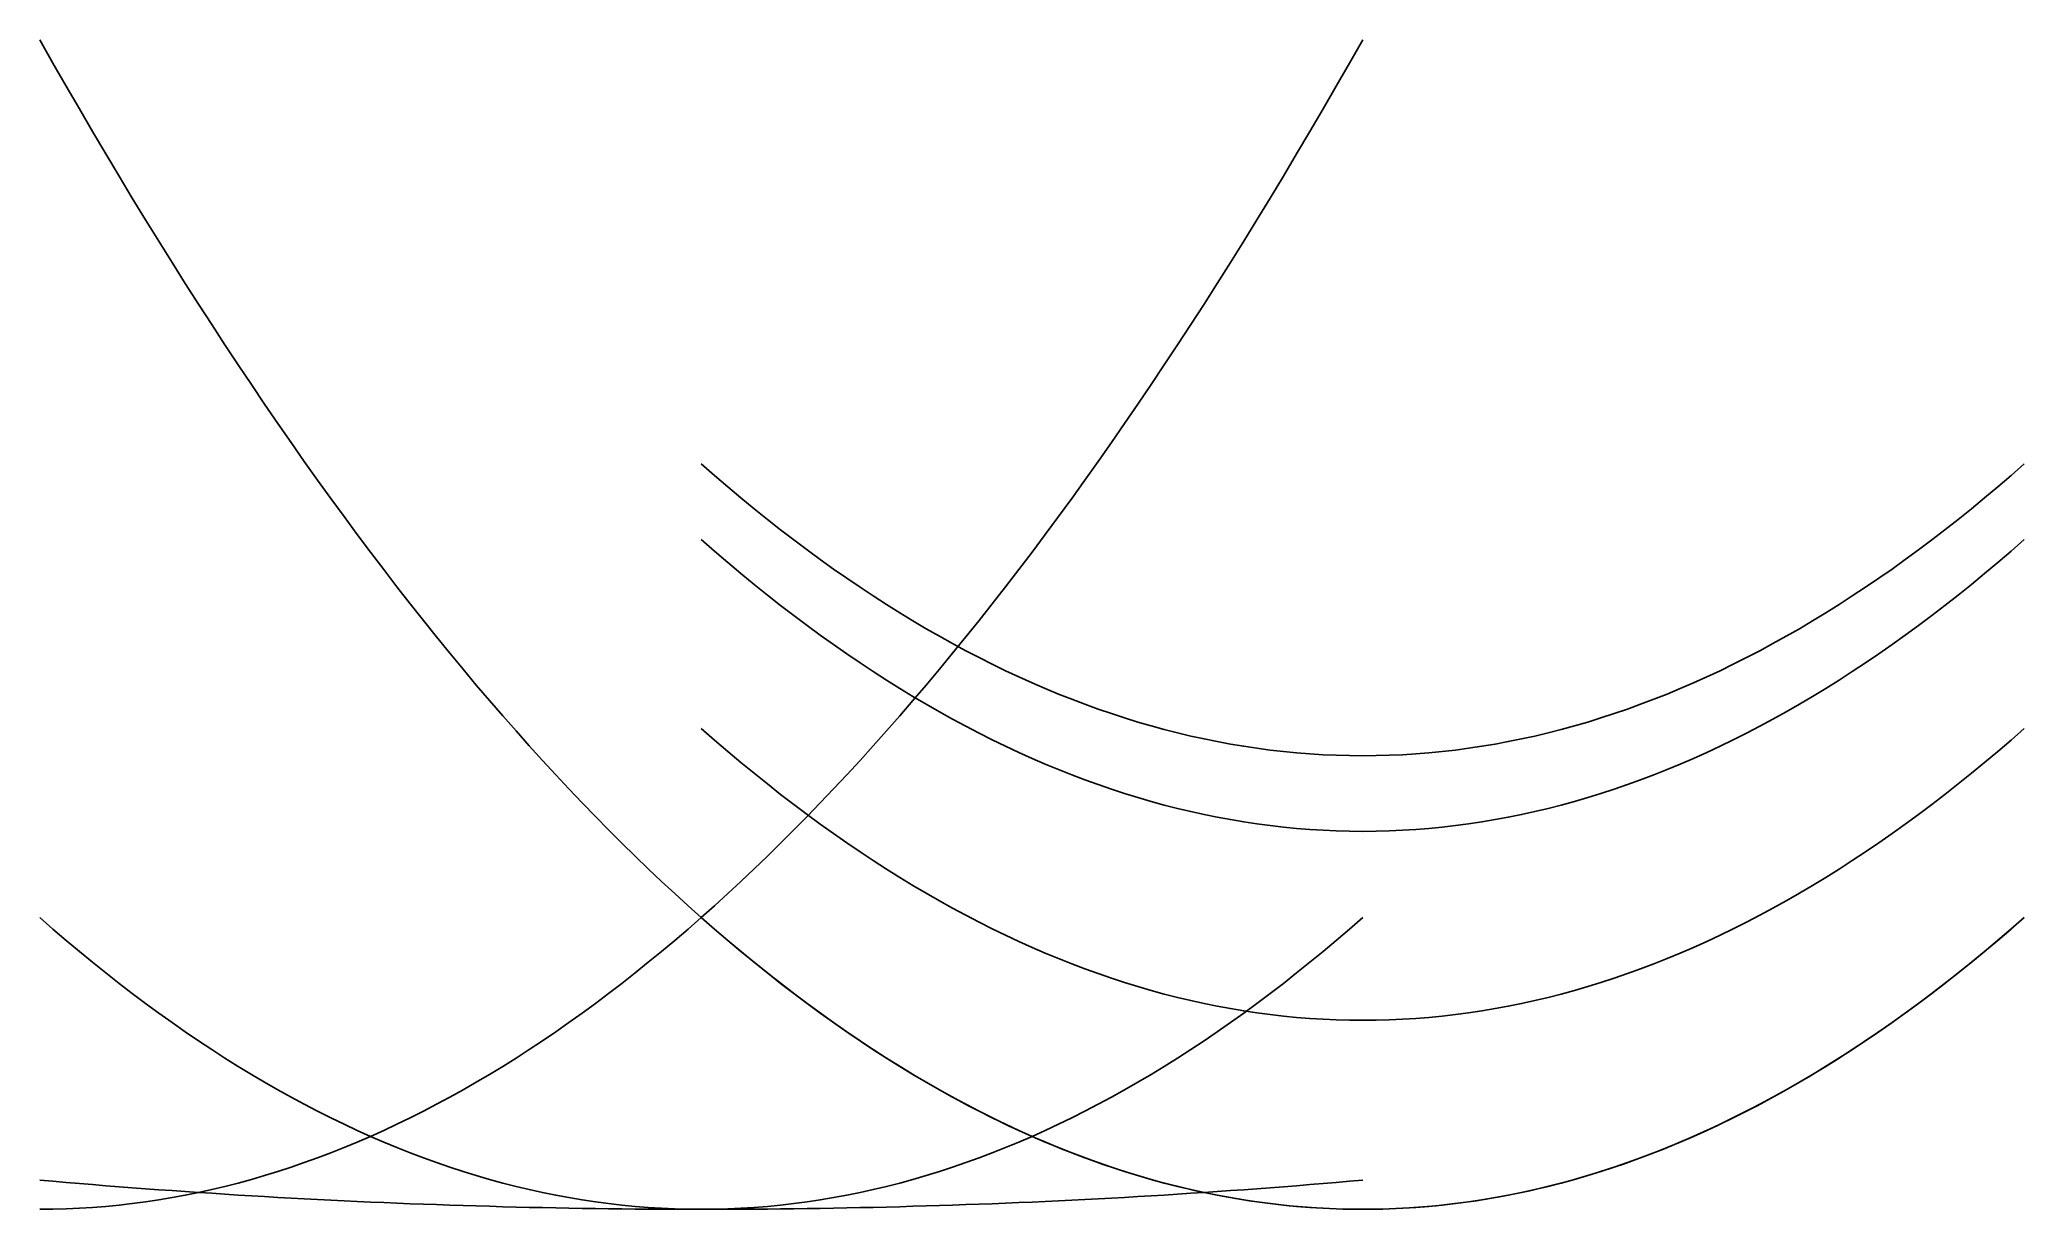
# Model space of a CAD drawing. Header units: metres. Extents: x -175 to 350, y 0 to 309.
import ezdxf

# ---------------------------------------------------------------- set-up
doc = ezdxf.new("R2010")
doc.units = ezdxf.units.M

msp = doc.modelspace()

# ---------------------------------------------------------------- linework, layer by layer
for points in [[(-175, 0), (-171.5, 0.03), (-168, 0.12), (-164.5, 0.28), (-161, 0.49), (-157.5, 0.77), (-154, 1.11), (-150.5, 1.51), (-147, 1.98), (-143.5, 2.5), (-140, 3.09), (-136.5, 3.73), (-133, 4.44), (-129.5, 5.22), (-126, 6.05), (-122.5, 6.95), (-119, 7.9), (-115.5, 8.92), (-112, 10), (-108.5, 11.14), (-105, 12.35), (-101.5, 13.61), (-98, 14.94), (-94.5, 16.33), (-91, 17.78), (-87.5, 19.29), (-84, 20.87), (-80.5, 22.5), (-77, 24.2), (-73.5, 25.96), (-70, 27.79), (-66.5, 29.67), (-63, 31.61), (-59.5, 33.62), (-56, 35.69), (-52.5, 37.82), (-49, 40.01), (-45.5, 42.27), (-42, 44.59), (-38.5, 46.96), (-35, 49.4), (-31.5, 51.91), (-28, 54.47), (-24.5, 57.1), (-21, 59.78), (-17.5, 62.53), (-14, 65.35), (-10.5, 68.22), (-7, 71.16), (-3.5, 74.15), (0, 77.21), (3.5, 80.33), (7, 83.52), (10.5, 86.76), (14, 90.07), (17.5, 93.44), (21, 96.87), (24.5, 100.37), (28, 103.92), (31.5, 107.54), (35, 111.22), (38.5, 114.96), (42, 118.76), (45.5, 122.63), (49, 126.56), (52.5, 130.55), (56, 134.6), (59.5, 138.71), (63, 142.89), (66.5, 147.13), (70, 151.43), (73.5, 155.79), (77, 160.22), (80.5, 164.71), (84, 169.26), (87.5, 173.87), (91, 178.54), (94.5, 183.28), (98, 188.08), (101.5, 192.94), (105, 197.86), (108.5, 202.85), (112, 207.9), (115.5, 213.01), (119, 218.18), (122.5, 223.42), (126, 228.72), (129.5, 234.08), (133, 239.5), (136.5, 244.98), (140, 250.53), (143.5, 256.14), (147, 261.82), (150.5, 267.55), (154, 273.35), (157.5, 279.21), (161, 285.13), (164.5, 291.12), (168, 297.17), (171.5, 303.28), (175, 309.45)], [(-175, 309.45), (-171.5, 303.28), (-168, 297.17), (-164.5, 291.12), (-161, 285.13), (-157.5, 279.21), (-154, 273.35), (-150.5, 267.55), (-147, 261.82), (-143.5, 256.14), (-140, 250.53), (-136.5, 244.98), (-133, 239.5), (-129.5, 234.08), (-126, 228.72), (-122.5, 223.42), (-119, 218.18), (-115.5, 213.01), (-112, 207.9), (-108.5, 202.85), (-105, 197.86), (-101.5, 192.94), (-98, 188.08), (-94.5, 183.28), (-91, 178.54), (-87.5, 173.87), (-84, 169.26), (-80.5, 164.71), (-77, 160.22), (-73.5, 155.79), (-70, 151.43), (-66.5, 147.13), (-63, 142.89), (-59.5, 138.71), (-56, 134.6), (-52.5, 130.55), (-49, 126.56), (-45.5, 122.63), (-42, 118.76), (-38.5, 114.96), (-35, 111.22), (-31.5, 107.54), (-28, 103.92), (-24.5, 100.37), (-21, 96.87), (-17.5, 93.44), (-14, 90.07), (-10.5, 86.76), (-7, 83.52), (-3.5, 80.33), (0, 77.21), (3.5, 74.15), (7, 71.16), (10.5, 68.22), (14, 65.35), (17.5, 62.53), (21, 59.78), (24.5, 57.1), (28, 54.47), (31.5, 51.91), (35, 49.4), (38.5, 46.96), (42, 44.59), (45.5, 42.27), (49, 40.01), (52.5, 37.82), (56, 35.69), (59.5, 33.62), (63, 31.61), (66.5, 29.67), (70, 27.79), (73.5, 25.96), (77, 24.2), (80.5, 22.5), (84, 20.87), (87.5, 19.29), (91, 17.78), (94.5, 16.33), (98, 14.94), (101.5, 13.61), (105, 12.35), (108.5, 11.14), (112, 10), (115.5, 8.92), (119, 7.9), (122.5, 6.95), (126, 6.05), (129.5, 5.22), (133, 4.44), (136.5, 3.73), (140, 3.09), (143.5, 2.5), (147, 1.98), (150.5, 1.51), (154, 1.11), (157.5, 0.77), (161, 0.49), (164.5, 0.28), (168, 0.12), (171.5, 0.03), (175, 0)], [(-175, 309.45), (-171.5, 303.28), (-168, 297.17), (-164.5, 291.12), (-161, 285.13), (-157.5, 279.21), (-154, 273.35), (-150.5, 267.55), (-147, 261.82), (-143.5, 256.14), (-140, 250.53), (-136.5, 244.98), (-133, 239.5), (-129.5, 234.08), (-126, 228.72), (-122.5, 223.42), (-119, 218.18), (-115.5, 213.01), (-112, 207.9), (-108.5, 202.85), (-105, 197.86), (-101.5, 192.94), (-98, 188.08), (-94.5, 183.28), (-91, 178.54), (-87.5, 173.87), (-84, 169.26), (-80.5, 164.71), (-77, 160.22), (-73.5, 155.79), (-70, 151.43), (-66.5, 147.13), (-63, 142.89), (-59.5, 138.71), (-56, 134.6), (-52.5, 130.55), (-49, 126.56), (-45.5, 122.63), (-42, 118.76), (-38.5, 114.96), (-35, 111.22), (-31.5, 107.54), (-28, 103.92), (-24.5, 100.37), (-21, 96.87), (-17.5, 93.44), (-14, 90.07), (-10.5, 86.76), (-7, 83.52), (-3.5, 80.33), (0, 77.21), (3.5, 74.15), (7, 71.16), (10.5, 68.22), (14, 65.35), (17.5, 62.53), (21, 59.78), (24.5, 57.1), (28, 54.47), (31.5, 51.91), (35, 49.4), (38.5, 46.96), (42, 44.59), (45.5, 42.27), (49, 40.01), (52.5, 37.82), (56, 35.69), (59.5, 33.62), (63, 31.61), (66.5, 29.67), (70, 27.79), (73.5, 25.96), (77, 24.2), (80.5, 22.5), (84, 20.87), (87.5, 19.29), (91, 17.78), (94.5, 16.33), (98, 14.94), (101.5, 13.61), (105, 12.35), (108.5, 11.14), (112, 10), (115.5, 8.92), (119, 7.9), (122.5, 6.95), (126, 6.05), (129.5, 5.22), (133, 4.44), (136.5, 3.73), (140, 3.09), (143.5, 2.5), (147, 1.98), (150.5, 1.51), (154, 1.11), (157.5, 0.77), (161, 0.49), (164.5, 0.28), (168, 0.12), (171.5, 0.03), (175, 0)], [(-175, 309.45), (-171.5, 303.28), (-168, 297.17), (-164.5, 291.12), (-161, 285.13), (-157.5, 279.21), (-154, 273.35), (-150.5, 267.55), (-147, 261.82), (-143.5, 256.14), (-140, 250.53), (-136.5, 244.98), (-133, 239.5), (-129.5, 234.08), (-126, 228.72), (-122.5, 223.42), (-119, 218.18), (-115.5, 213.01), (-112, 207.9), (-108.5, 202.85), (-105, 197.86), (-101.5, 192.94), (-98, 188.08), (-94.5, 183.28), (-91, 178.54), (-87.5, 173.87), (-84, 169.26), (-80.5, 164.71), (-77, 160.22), (-73.5, 155.79), (-70, 151.43), (-66.5, 147.13), (-63, 142.89), (-59.5, 138.71), (-56, 134.6), (-52.5, 130.55), (-49, 126.56), (-45.5, 122.63), (-42, 118.76), (-38.5, 114.96), (-35, 111.22), (-31.5, 107.54), (-28, 103.92), (-24.5, 100.37), (-21, 96.87), (-17.5, 93.44), (-14, 90.07), (-10.5, 86.76), (-7, 83.52), (-3.5, 80.33), (0, 77.21), (3.5, 74.15), (7, 71.16), (10.5, 68.22), (14, 65.35), (17.5, 62.53), (21, 59.78), (24.5, 57.1), (28, 54.47), (31.5, 51.91), (35, 49.4), (38.5, 46.96), (42, 44.59), (45.5, 42.27), (49, 40.01), (52.5, 37.82), (56, 35.69), (59.5, 33.62), (63, 31.61), (66.5, 29.67), (70, 27.79), (73.5, 25.96), (77, 24.2), (80.5, 22.5), (84, 20.87), (87.5, 19.29), (91, 17.78), (94.5, 16.33), (98, 14.94), (101.5, 13.61), (105, 12.35), (108.5, 11.14), (112, 10), (115.5, 8.92), (119, 7.9), (122.5, 6.95), (126, 6.05), (129.5, 5.22), (133, 4.44), (136.5, 3.73), (140, 3.09), (143.5, 2.5), (147, 1.98), (150.5, 1.51), (154, 1.11), (157.5, 0.77), (161, 0.49), (164.5, 0.28), (168, 0.12), (171.5, 0.03), (175, 0)], [(0, 197.21), (3.5, 194.15), (7, 191.16), (10.5, 188.22), (14, 185.35), (17.5, 182.53), (21, 179.78), (24.5, 177.1), (28, 174.47), (31.5, 171.91), (35, 169.4), (38.5, 166.96), (42, 164.59), (45.5, 162.27), (49, 160.01), (52.5, 157.82), (56, 155.69), (59.5, 153.62), (63, 151.61), (66.5, 149.67), (70, 147.79), (73.5, 145.96), (77, 144.2), (80.5, 142.5), (84, 140.87), (87.5, 139.29), (91, 137.78), (94.5, 136.33), (98, 134.94), (101.5, 133.61), (105, 132.35), (108.5, 131.14), (112, 130), (115.5, 128.92), (119, 127.9), (122.5, 126.95), (126, 126.05), (129.5, 125.22), (133, 124.44), (136.5, 123.73), (140, 123.09), (143.5, 122.5), (147, 121.98), (150.5, 121.51), (154, 121.11), (157.5, 120.77), (161, 120.49), (164.5, 120.28), (168, 120.12), (171.5, 120.03), (175, 120), (178.5, 120.03), (182, 120.12), (185.5, 120.28), (189, 120.49), (192.5, 120.77), (196, 121.11), (199.5, 121.51), (203, 121.98), (206.5, 122.5), (210, 123.09), (213.5, 123.73), (217, 124.44), (220.5, 125.22), (224, 126.05), (227.5, 126.95), (231, 127.9), (234.5, 128.92), (238, 130), (241.5, 131.14), (245, 132.35), (248.5, 133.61), (252, 134.94), (255.5, 136.33), (259, 137.78), (262.5, 139.29), (266, 140.87), (269.5, 142.5), (273, 144.2), (276.5, 145.96), (280, 147.79), (283.5, 149.67), (287, 151.61), (290.5, 153.62), (294, 155.69), (297.5, 157.82), (301, 160.01), (304.5, 162.27), (308, 164.59), (311.5, 166.96), (315, 169.4), (318.5, 171.91), (322, 174.47), (325.5, 177.1), (329, 179.78), (332.5, 182.53), (336, 185.35), (339.5, 188.22), (343, 191.16), (346.5, 194.15), (350, 197.21)], [(0, 177.21), (3.5, 174.15), (7, 171.16), (10.5, 168.22), (14, 165.35), (17.5, 162.53), (21, 159.78), (24.5, 157.1), (28, 154.47), (31.5, 151.91), (35, 149.4), (38.5, 146.96), (42, 144.59), (45.5, 142.27), (49, 140.01), (52.5, 137.82), (56, 135.69), (59.5, 133.62), (63, 131.61), (66.5, 129.67), (70, 127.79), (73.5, 125.96), (77, 124.2), (80.5, 122.5), (84, 120.87), (87.5, 119.29), (91, 117.78), (94.5, 116.33), (98, 114.94), (101.5, 113.61), (105, 112.35), (108.5, 111.14), (112, 110), (115.5, 108.92), (119, 107.9), (122.5, 106.95), (126, 106.05), (129.5, 105.22), (133, 104.44), (136.5, 103.73), (140, 103.09), (143.5, 102.5), (147, 101.98), (150.5, 101.51), (154, 101.11), (157.5, 100.77), (161, 100.49), (164.5, 100.28), (168, 100.12), (171.5, 100.03), (175, 100), (178.5, 100.03), (182, 100.12), (185.5, 100.28), (189, 100.49), (192.5, 100.77), (196, 101.11), (199.5, 101.51), (203, 101.98), (206.5, 102.5), (210, 103.09), (213.5, 103.73), (217, 104.44), (220.5, 105.22), (224, 106.05), (227.5, 106.95), (231, 107.9), (234.5, 108.92), (238, 110), (241.5, 111.14), (245, 112.35), (248.5, 113.61), (252, 114.94), (255.5, 116.33), (259, 117.78), (262.5, 119.29), (266, 120.87), (269.5, 122.5), (273, 124.2), (276.5, 125.96), (280, 127.79), (283.5, 129.67), (287, 131.61), (290.5, 133.62), (294, 135.69), (297.5, 137.82), (301, 140.01), (304.5, 142.27), (308, 144.59), (311.5, 146.96), (315, 149.4), (318.5, 151.91), (322, 154.47), (325.5, 157.1), (329, 159.78), (332.5, 162.53), (336, 165.35), (339.5, 168.22), (343, 171.16), (346.5, 174.15), (350, 177.21)], [(0, 177.21), (3.5, 174.15), (7, 171.16), (10.5, 168.22), (14, 165.35), (17.5, 162.53), (21, 159.78), (24.5, 157.1), (28, 154.47), (31.5, 151.91), (35, 149.4), (38.5, 146.96), (42, 144.59), (45.5, 142.27), (49, 140.01), (52.5, 137.82), (56, 135.69), (59.5, 133.62), (63, 131.61), (66.5, 129.67), (70, 127.79), (73.5, 125.96), (77, 124.2), (80.5, 122.5), (84, 120.87), (87.5, 119.29), (91, 117.78), (94.5, 116.33), (98, 114.94), (101.5, 113.61), (105, 112.35), (108.5, 111.14), (112, 110), (115.5, 108.92), (119, 107.9), (122.5, 106.95), (126, 106.05), (129.5, 105.22), (133, 104.44), (136.5, 103.73), (140, 103.09), (143.5, 102.5), (147, 101.98), (150.5, 101.51), (154, 101.11), (157.5, 100.77), (161, 100.49), (164.5, 100.28), (168, 100.12), (171.5, 100.03), (175, 100), (178.5, 100.03), (182, 100.12), (185.5, 100.28), (189, 100.49), (192.5, 100.77), (196, 101.11), (199.5, 101.51), (203, 101.98), (206.5, 102.5), (210, 103.09), (213.5, 103.73), (217, 104.44), (220.5, 105.22), (224, 106.05), (227.5, 106.95), (231, 107.9), (234.5, 108.92), (238, 110), (241.5, 111.14), (245, 112.35), (248.5, 113.61), (252, 114.94), (255.5, 116.33), (259, 117.78), (262.5, 119.29), (266, 120.87), (269.5, 122.5), (273, 124.2), (276.5, 125.96), (280, 127.79), (283.5, 129.67), (287, 131.61), (290.5, 133.62), (294, 135.69), (297.5, 137.82), (301, 140.01), (304.5, 142.27), (308, 144.59), (311.5, 146.96), (315, 149.4), (318.5, 151.91), (322, 154.47), (325.5, 157.1), (329, 159.78), (332.5, 162.53), (336, 165.35), (339.5, 168.22), (343, 171.16), (346.5, 174.15), (350, 177.21)], [(0, 177.21), (3.5, 174.15), (7, 171.16), (10.5, 168.22), (14, 165.35), (17.5, 162.53), (21, 159.78), (24.5, 157.1), (28, 154.47), (31.5, 151.91), (35, 149.4), (38.5, 146.96), (42, 144.59), (45.5, 142.27), (49, 140.01), (52.5, 137.82), (56, 135.69), (59.5, 133.62), (63, 131.61), (66.5, 129.67), (70, 127.79), (73.5, 125.96), (77, 124.2), (80.5, 122.5), (84, 120.87), (87.5, 119.29), (91, 117.78), (94.5, 116.33), (98, 114.94), (101.5, 113.61), (105, 112.35), (108.5, 111.14), (112, 110), (115.5, 108.92), (119, 107.9), (122.5, 106.95), (126, 106.05), (129.5, 105.22), (133, 104.44), (136.5, 103.73), (140, 103.09), (143.5, 102.5), (147, 101.98), (150.5, 101.51), (154, 101.11), (157.5, 100.77), (161, 100.49), (164.5, 100.28), (168, 100.12), (171.5, 100.03), (175, 100), (178.5, 100.03), (182, 100.12), (185.5, 100.28), (189, 100.49), (192.5, 100.77), (196, 101.11), (199.5, 101.51), (203, 101.98), (206.5, 102.5), (210, 103.09), (213.5, 103.73), (217, 104.44), (220.5, 105.22), (224, 106.05), (227.5, 106.95), (231, 107.9), (234.5, 108.92), (238, 110), (241.5, 111.14), (245, 112.35), (248.5, 113.61), (252, 114.94), (255.5, 116.33), (259, 117.78), (262.5, 119.29), (266, 120.87), (269.5, 122.5), (273, 124.2), (276.5, 125.96), (280, 127.79), (283.5, 129.67), (287, 131.61), (290.5, 133.62), (294, 135.69), (297.5, 137.82), (301, 140.01), (304.5, 142.27), (308, 144.59), (311.5, 146.96), (315, 149.4), (318.5, 151.91), (322, 154.47), (325.5, 157.1), (329, 159.78), (332.5, 162.53), (336, 165.35), (339.5, 168.22), (343, 171.16), (346.5, 174.15), (350, 177.21)], [(0, 177.21), (3.5, 174.15), (7, 171.16), (10.5, 168.22), (14, 165.35), (17.5, 162.53), (21, 159.78), (24.5, 157.1), (28, 154.47), (31.5, 151.91), (35, 149.4), (38.5, 146.96), (42, 144.59), (45.5, 142.27), (49, 140.01), (52.5, 137.82), (56, 135.69), (59.5, 133.62), (63, 131.61), (66.5, 129.67), (70, 127.79), (73.5, 125.96), (77, 124.2), (80.5, 122.5), (84, 120.87), (87.5, 119.29), (91, 117.78), (94.5, 116.33), (98, 114.94), (101.5, 113.61), (105, 112.35), (108.5, 111.14), (112, 110), (115.5, 108.92), (119, 107.9), (122.5, 106.95), (126, 106.05), (129.5, 105.22), (133, 104.44), (136.5, 103.73), (140, 103.09), (143.5, 102.5), (147, 101.98), (150.5, 101.51), (154, 101.11), (157.5, 100.77), (161, 100.49), (164.5, 100.28), (168, 100.12), (171.5, 100.03), (175, 100), (178.5, 100.03), (182, 100.12), (185.5, 100.28), (189, 100.49), (192.5, 100.77), (196, 101.11), (199.5, 101.51), (203, 101.98), (206.5, 102.5), (210, 103.09), (213.5, 103.73), (217, 104.44), (220.5, 105.22), (224, 106.05), (227.5, 106.95), (231, 107.9), (234.5, 108.92), (238, 110), (241.5, 111.14), (245, 112.35), (248.5, 113.61), (252, 114.94), (255.5, 116.33), (259, 117.78), (262.5, 119.29), (266, 120.87), (269.5, 122.5), (273, 124.2), (276.5, 125.96), (280, 127.79), (283.5, 129.67), (287, 131.61), (290.5, 133.62), (294, 135.69), (297.5, 137.82), (301, 140.01), (304.5, 142.27), (308, 144.59), (311.5, 146.96), (315, 149.4), (318.5, 151.91), (322, 154.47), (325.5, 157.1), (329, 159.78), (332.5, 162.53), (336, 165.35), (339.5, 168.22), (343, 171.16), (346.5, 174.15), (350, 177.21)], [(0, 127.21), (3.5, 124.15), (7, 121.16), (10.5, 118.22), (14, 115.35), (17.5, 112.53), (21, 109.78), (24.5, 107.1), (28, 104.47), (31.5, 101.91), (35, 99.4), (38.5, 96.96), (42, 94.59), (45.5, 92.27), (49, 90.01), (52.5, 87.82), (56, 85.69), (59.5, 83.62), (63, 81.61), (66.5, 79.67), (70, 77.79), (73.5, 75.96), (77, 74.2), (80.5, 72.5), (84, 70.87), (87.5, 69.29), (91, 67.78), (94.5, 66.33), (98, 64.94), (101.5, 63.61), (105, 62.35), (108.5, 61.14), (112, 60), (115.5, 58.92), (119, 57.9), (122.5, 56.95), (126, 56.05), (129.5, 55.22), (133, 54.44), (136.5, 53.73), (140, 53.09), (143.5, 52.5), (147, 51.98), (150.5, 51.51), (154, 51.11), (157.5, 50.77), (161, 50.49), (164.5, 50.28), (168, 50.12), (171.5, 50.03), (175, 50), (178.5, 50.03), (182, 50.12), (185.5, 50.28), (189, 50.49), (192.5, 50.77), (196, 51.11), (199.5, 51.51), (203, 51.98), (206.5, 52.5), (210, 53.09), (213.5, 53.73), (217, 54.44), (220.5, 55.22), (224, 56.05), (227.5, 56.95), (231, 57.9), (234.5, 58.92), (238, 60), (241.5, 61.14), (245, 62.35), (248.5, 63.61), (252, 64.94), (255.5, 66.33), (259, 67.78), (262.5, 69.29), (266, 70.87), (269.5, 72.5), (273, 74.2), (276.5, 75.96), (280, 77.79), (283.5, 79.67), (287, 81.61), (290.5, 83.62), (294, 85.69), (297.5, 87.82), (301, 90.01), (304.5, 92.27), (308, 94.59), (311.5, 96.96), (315, 99.4), (318.5, 101.91), (322, 104.47), (325.5, 107.1), (329, 109.78), (332.5, 112.53), (336, 115.35), (339.5, 118.22), (343, 121.16), (346.5, 124.15), (350, 127.21)], [(-175, 77.21), (-171.5, 74.15), (-168, 71.16), (-164.5, 68.22), (-161, 65.35), (-157.5, 62.53), (-154, 59.78), (-150.5, 57.1), (-147, 54.47), (-143.5, 51.91), (-140, 49.4), (-136.5, 46.96), (-133, 44.59), (-129.5, 42.27), (-126, 40.01), (-122.5, 37.82), (-119, 35.69), (-115.5, 33.62), (-112, 31.61), (-108.5, 29.67), (-105, 27.79), (-101.5, 25.96), (-98, 24.2), (-94.5, 22.5), (-91, 20.87), (-87.5, 19.29), (-84, 17.78), (-80.5, 16.33), (-77, 14.94), (-73.5, 13.61), (-70, 12.35), (-66.5, 11.14), (-63, 10), (-59.5, 8.92), (-56, 7.9), (-52.5, 6.95), (-49, 6.05), (-45.5, 5.22), (-42, 4.44), (-38.5, 3.73), (-35, 3.09), (-31.5, 2.5), (-28, 1.98), (-24.5, 1.51), (-21, 1.11), (-17.5, 0.77), (-14, 0.49), (-10.5, 0.28), (-7, 0.12), (-3.5, 0.03), (0, 0), (3.5, 0.03), (7, 0.12), (10.5, 0.28), (14, 0.49), (17.5, 0.77), (21, 1.11), (24.5, 1.51), (28, 1.98), (31.5, 2.5), (35, 3.09), (38.5, 3.73), (42, 4.44), (45.5, 5.22), (49, 6.05), (52.5, 6.95), (56, 7.9), (59.5, 8.92), (63, 10), (66.5, 11.14), (70, 12.35), (73.5, 13.61), (77, 14.94), (80.5, 16.33), (84, 17.78), (87.5, 19.29), (91, 20.87), (94.5, 22.5), (98, 24.2), (101.5, 25.96), (105, 27.79), (108.5, 29.67), (112, 31.61), (115.5, 33.62), (119, 35.69), (122.5, 37.82), (126, 40.01), (129.5, 42.27), (133, 44.59), (136.5, 46.96), (140, 49.4), (143.5, 51.91), (147, 54.47), (150.5, 57.1), (154, 59.78), (157.5, 62.53), (161, 65.35), (164.5, 68.22), (168, 71.16), (171.5, 74.15), (175, 77.21)], [(-175, 77.21), (-171.5, 74.15), (-168, 71.16), (-164.5, 68.22), (-161, 65.35), (-157.5, 62.53), (-154, 59.78), (-150.5, 57.1), (-147, 54.47), (-143.5, 51.91), (-140, 49.4), (-136.5, 46.96), (-133, 44.59), (-129.5, 42.27), (-126, 40.01), (-122.5, 37.82), (-119, 35.69), (-115.5, 33.62), (-112, 31.61), (-108.5, 29.67), (-105, 27.79), (-101.5, 25.96), (-98, 24.2), (-94.5, 22.5), (-91, 20.87), (-87.5, 19.29), (-84, 17.78), (-80.5, 16.33), (-77, 14.94), (-73.5, 13.61), (-70, 12.35), (-66.5, 11.14), (-63, 10), (-59.5, 8.92), (-56, 7.9), (-52.5, 6.95), (-49, 6.05), (-45.5, 5.22), (-42, 4.44), (-38.5, 3.73), (-35, 3.09), (-31.5, 2.5), (-28, 1.98), (-24.5, 1.51), (-21, 1.11), (-17.5, 0.77), (-14, 0.49), (-10.5, 0.28), (-7, 0.12), (-3.5, 0.03), (0, 0), (3.5, 0.03), (7, 0.12), (10.5, 0.28), (14, 0.49), (17.5, 0.77), (21, 1.11), (24.5, 1.51), (28, 1.98), (31.5, 2.5), (35, 3.09), (38.5, 3.73), (42, 4.44), (45.5, 5.22), (49, 6.05), (52.5, 6.95), (56, 7.9), (59.5, 8.92), (63, 10), (66.5, 11.14), (70, 12.35), (73.5, 13.61), (77, 14.94), (80.5, 16.33), (84, 17.78), (87.5, 19.29), (91, 20.87), (94.5, 22.5), (98, 24.2), (101.5, 25.96), (105, 27.79), (108.5, 29.67), (112, 31.61), (115.5, 33.62), (119, 35.69), (122.5, 37.82), (126, 40.01), (129.5, 42.27), (133, 44.59), (136.5, 46.96), (140, 49.4), (143.5, 51.91), (147, 54.47), (150.5, 57.1), (154, 59.78), (157.5, 62.53), (161, 65.35), (164.5, 68.22), (168, 71.16), (171.5, 74.15), (175, 77.21)], [(-175, 77.21), (-171.5, 74.15), (-168, 71.16), (-164.5, 68.22), (-161, 65.35), (-157.5, 62.53), (-154, 59.78), (-150.5, 57.1), (-147, 54.47), (-143.5, 51.91), (-140, 49.4), (-136.5, 46.96), (-133, 44.59), (-129.5, 42.27), (-126, 40.01), (-122.5, 37.82), (-119, 35.69), (-115.5, 33.62), (-112, 31.61), (-108.5, 29.67), (-105, 27.79), (-101.5, 25.96), (-98, 24.2), (-94.5, 22.5), (-91, 20.87), (-87.5, 19.29), (-84, 17.78), (-80.5, 16.33), (-77, 14.94), (-73.5, 13.61), (-70, 12.35), (-66.5, 11.14), (-63, 10), (-59.5, 8.92), (-56, 7.9), (-52.5, 6.95), (-49, 6.05), (-45.5, 5.22), (-42, 4.44), (-38.5, 3.73), (-35, 3.09), (-31.5, 2.5), (-28, 1.98), (-24.5, 1.51), (-21, 1.11), (-17.5, 0.77), (-14, 0.49), (-10.5, 0.28), (-7, 0.12), (-3.5, 0.03), (0, 0), (3.5, 0.03), (7, 0.12), (10.5, 0.28), (14, 0.49), (17.5, 0.77), (21, 1.11), (24.5, 1.51), (28, 1.98), (31.5, 2.5), (35, 3.09), (38.5, 3.73), (42, 4.44), (45.5, 5.22), (49, 6.05), (52.5, 6.95), (56, 7.9), (59.5, 8.92), (63, 10), (66.5, 11.14), (70, 12.35), (73.5, 13.61), (77, 14.94), (80.5, 16.33), (84, 17.78), (87.5, 19.29), (91, 20.87), (94.5, 22.5), (98, 24.2), (101.5, 25.96), (105, 27.79), (108.5, 29.67), (112, 31.61), (115.5, 33.62), (119, 35.69), (122.5, 37.82), (126, 40.01), (129.5, 42.27), (133, 44.59), (136.5, 46.96), (140, 49.4), (143.5, 51.91), (147, 54.47), (150.5, 57.1), (154, 59.78), (157.5, 62.53), (161, 65.35), (164.5, 68.22), (168, 71.16), (171.5, 74.15), (175, 77.21)], [(0, 77.21), (3.5, 74.15), (7, 71.16), (10.5, 68.22), (14, 65.35), (17.5, 62.53), (21, 59.78), (24.5, 57.1), (28, 54.47), (31.5, 51.91), (35, 49.4), (38.5, 46.96), (42, 44.59), (45.5, 42.27), (49, 40.01), (52.5, 37.82), (56, 35.69), (59.5, 33.62), (63, 31.61), (66.5, 29.67), (70, 27.79), (73.5, 25.96), (77, 24.2), (80.5, 22.5), (84, 20.87), (87.5, 19.29), (91, 17.78), (94.5, 16.33), (98, 14.94), (101.5, 13.61), (105, 12.35), (108.5, 11.14), (112, 10), (115.5, 8.92), (119, 7.9), (122.5, 6.95), (126, 6.05), (129.5, 5.22), (133, 4.44), (136.5, 3.73), (140, 3.09), (143.5, 2.5), (147, 1.98), (150.5, 1.51), (154, 1.11), (157.5, 0.77), (161, 0.49), (164.5, 0.28), (168, 0.12), (171.5, 0.03), (175, 0), (178.5, 0.03), (182, 0.12), (185.5, 0.28), (189, 0.49), (192.5, 0.77), (196, 1.11), (199.5, 1.51), (203, 1.98), (206.5, 2.5), (210, 3.09), (213.5, 3.73), (217, 4.44), (220.5, 5.22), (224, 6.05), (227.5, 6.95), (231, 7.9), (234.5, 8.92), (238, 10), (241.5, 11.14), (245, 12.35), (248.5, 13.61), (252, 14.94), (255.5, 16.33), (259, 17.78), (262.5, 19.29), (266, 20.87), (269.5, 22.5), (273, 24.2), (276.5, 25.96), (280, 27.79), (283.5, 29.67), (287, 31.61), (290.5, 33.62), (294, 35.69), (297.5, 37.82), (301, 40.01), (304.5, 42.27), (308, 44.59), (311.5, 46.96), (315, 49.4), (318.5, 51.91), (322, 54.47), (325.5, 57.1), (329, 59.78), (332.5, 62.53), (336, 65.35), (339.5, 68.22), (343, 71.16), (346.5, 74.15), (350, 77.21)], [(0, 77.21), (3.5, 74.15), (7, 71.16), (10.5, 68.22), (14, 65.35), (17.5, 62.53), (21, 59.78), (24.5, 57.1), (28, 54.47), (31.5, 51.91), (35, 49.4), (38.5, 46.96), (42, 44.59), (45.5, 42.27), (49, 40.01), (52.5, 37.82), (56, 35.69), (59.5, 33.62), (63, 31.61), (66.5, 29.67), (70, 27.79), (73.5, 25.96), (77, 24.2), (80.5, 22.5), (84, 20.87), (87.5, 19.29), (91, 17.78), (94.5, 16.33), (98, 14.94), (101.5, 13.61), (105, 12.35), (108.5, 11.14), (112, 10), (115.5, 8.92), (119, 7.9), (122.5, 6.95), (126, 6.05), (129.5, 5.22), (133, 4.44), (136.5, 3.73), (140, 3.09), (143.5, 2.5), (147, 1.98), (150.5, 1.51), (154, 1.11), (157.5, 0.77), (161, 0.49), (164.5, 0.28), (168, 0.12), (171.5, 0.03), (175, 0), (178.5, 0.03), (182, 0.12), (185.5, 0.28), (189, 0.49), (192.5, 0.77), (196, 1.11), (199.5, 1.51), (203, 1.98), (206.5, 2.5), (210, 3.09), (213.5, 3.73), (217, 4.44), (220.5, 5.22), (224, 6.05), (227.5, 6.95), (231, 7.9), (234.5, 8.92), (238, 10), (241.5, 11.14), (245, 12.35), (248.5, 13.61), (252, 14.94), (255.5, 16.33), (259, 17.78), (262.5, 19.29), (266, 20.87), (269.5, 22.5), (273, 24.2), (276.5, 25.96), (280, 27.79), (283.5, 29.67), (287, 31.61), (290.5, 33.62), (294, 35.69), (297.5, 37.82), (301, 40.01), (304.5, 42.27), (308, 44.59), (311.5, 46.96), (315, 49.4), (318.5, 51.91), (322, 54.47), (325.5, 57.1), (329, 59.78), (332.5, 62.53), (336, 65.35), (339.5, 68.22), (343, 71.16), (346.5, 74.15), (350, 77.21)], [(0, 77.21), (3.5, 74.15), (7, 71.16), (10.5, 68.22), (14, 65.35), (17.5, 62.53), (21, 59.78), (24.5, 57.1), (28, 54.47), (31.5, 51.91), (35, 49.4), (38.5, 46.96), (42, 44.59), (45.5, 42.27), (49, 40.01), (52.5, 37.82), (56, 35.69), (59.5, 33.62), (63, 31.61), (66.5, 29.67), (70, 27.79), (73.5, 25.96), (77, 24.2), (80.5, 22.5), (84, 20.87), (87.5, 19.29), (91, 17.78), (94.5, 16.33), (98, 14.94), (101.5, 13.61), (105, 12.35), (108.5, 11.14), (112, 10), (115.5, 8.92), (119, 7.9), (122.5, 6.95), (126, 6.05), (129.5, 5.22), (133, 4.44), (136.5, 3.73), (140, 3.09), (143.5, 2.5), (147, 1.98), (150.5, 1.51), (154, 1.11), (157.5, 0.77), (161, 0.49), (164.5, 0.28), (168, 0.12), (171.5, 0.03), (175, 0), (178.5, 0.03), (182, 0.12), (185.5, 0.28), (189, 0.49), (192.5, 0.77), (196, 1.11), (199.5, 1.51), (203, 1.98), (206.5, 2.5), (210, 3.09), (213.5, 3.73), (217, 4.44), (220.5, 5.22), (224, 6.05), (227.5, 6.95), (231, 7.9), (234.5, 8.92), (238, 10), (241.5, 11.14), (245, 12.35), (248.5, 13.61), (252, 14.94), (255.5, 16.33), (259, 17.78), (262.5, 19.29), (266, 20.87), (269.5, 22.5), (273, 24.2), (276.5, 25.96), (280, 27.79), (283.5, 29.67), (287, 31.61), (290.5, 33.62), (294, 35.69), (297.5, 37.82), (301, 40.01), (304.5, 42.27), (308, 44.59), (311.5, 46.96), (315, 49.4), (318.5, 51.91), (322, 54.47), (325.5, 57.1), (329, 59.78), (332.5, 62.53), (336, 65.35), (339.5, 68.22), (343, 71.16), (346.5, 74.15), (350, 77.21)], [(0, 77.21), (3.54, 74.12), (7.07, 71.1), (10.61, 68.13), (14.14, 65.23), (17.68, 62.39), (21.21, 59.62), (24.75, 56.91), (28.28, 54.26), (31.82, 51.68), (35.35, 49.16), (38.89, 46.7), (42.42, 44.3), (45.96, 41.97), (49.49, 39.7), (53.03, 37.49), (56.57, 35.35), (60.1, 33.27), (63.64, 31.26), (67.17, 29.3), (70.71, 27.41), (74.24, 25.58), (77.78, 23.82), (81.31, 22.12), (84.85, 20.48), (88.38, 18.91), (91.92, 17.39), (95.45, 15.94), (98.99, 14.56), (102.53, 13.24), (106.06, 11.98), (109.6, 10.78), (113.13, 9.65), (116.67, 8.57), (120.2, 7.57), (123.74, 6.62), (127.27, 5.74), (130.81, 4.92), (134.34, 4.16), (137.88, 3.47), (141.41, 2.84), (144.95, 2.28), (148.48, 1.77), (152.02, 1.33), (155.56, 0.95), (159.09, 0.64), (162.63, 0.39), (166.16, 0.2), (169.7, 0.07), (173.23, 0.01), (176.77, 0.01), (180.3, 0.07), (183.84, 0.2), (187.37, 0.39), (190.91, 0.64), (194.44, 0.95), (197.98, 1.33), (201.52, 1.77), (205.05, 2.28), (208.59, 2.84), (212.12, 3.47), (215.66, 4.16), (219.19, 4.92), (222.73, 5.74), (226.26, 6.62), (229.8, 7.57), (233.33, 8.57), (236.87, 9.65), (240.4, 10.78), (243.94, 11.98), (247.47, 13.24), (251.01, 14.56), (254.55, 15.94), (258.08, 17.39), (261.62, 18.91), (265.15, 20.48), (268.69, 22.12), (272.22, 23.82), (275.76, 25.58), (279.29, 27.41), (282.83, 29.3), (286.36, 31.26), (289.9, 33.27), (293.43, 35.35), (296.97, 37.49), (300.51, 39.7), (304.04, 41.97), (307.58, 44.3), (311.11, 46.7), (314.65, 49.16), (318.18, 51.68), (321.72, 54.26), (325.25, 56.91), (328.79, 59.62), (332.32, 62.39), (335.86, 65.23), (339.39, 68.13), (342.93, 71.1), (346.46, 74.12), (350, 77.21)], [(0, 77.21), (3.54, 74.12), (7.07, 71.1), (10.61, 68.13), (14.14, 65.23), (17.68, 62.39), (21.21, 59.62), (24.75, 56.91), (28.28, 54.26), (31.82, 51.68), (35.35, 49.16), (38.89, 46.7), (42.42, 44.3), (45.96, 41.97), (49.49, 39.7), (53.03, 37.49), (56.57, 35.35), (60.1, 33.27), (63.64, 31.26), (67.17, 29.3), (70.71, 27.41), (74.24, 25.58), (77.78, 23.82), (81.31, 22.12), (84.85, 20.48), (88.38, 18.91), (91.92, 17.39), (95.45, 15.94), (98.99, 14.56), (102.53, 13.24), (106.06, 11.98), (109.6, 10.78), (113.13, 9.65), (116.67, 8.57), (120.2, 7.57), (123.74, 6.62), (127.27, 5.74), (130.81, 4.92), (134.34, 4.16), (137.88, 3.47), (141.41, 2.84), (144.95, 2.28), (148.48, 1.77), (152.02, 1.33), (155.56, 0.95), (159.09, 0.64), (162.63, 0.39), (166.16, 0.2), (169.7, 0.07), (173.23, 0.01), (176.77, 0.01), (180.3, 0.07), (183.84, 0.2), (187.37, 0.39), (190.91, 0.64), (194.44, 0.95), (197.98, 1.33), (201.52, 1.77), (205.05, 2.28), (208.59, 2.84), (212.12, 3.47), (215.66, 4.16), (219.19, 4.92), (222.73, 5.74), (226.26, 6.62), (229.8, 7.57), (233.33, 8.57), (236.87, 9.65), (240.4, 10.78), (243.94, 11.98), (247.47, 13.24), (251.01, 14.56), (254.55, 15.94), (258.08, 17.39), (261.62, 18.91), (265.15, 20.48), (268.69, 22.12), (272.22, 23.82), (275.76, 25.58), (279.29, 27.41), (282.83, 29.3), (286.36, 31.26), (289.9, 33.27), (293.43, 35.35), (296.97, 37.49), (300.51, 39.7), (304.04, 41.97), (307.58, 44.3), (311.11, 46.7), (314.65, 49.16), (318.18, 51.68), (321.72, 54.26), (325.25, 56.91), (328.79, 59.62), (332.32, 62.39), (335.86, 65.23), (339.39, 68.13), (342.93, 71.1), (346.46, 74.12), (350, 77.21)], [(0, 77.21), (3.54, 74.12), (7.07, 71.1), (10.61, 68.13), (14.14, 65.23), (17.68, 62.39), (21.21, 59.62), (24.75, 56.91), (28.28, 54.26), (31.82, 51.68), (35.35, 49.16), (38.89, 46.7), (42.42, 44.3), (45.96, 41.97), (49.49, 39.7), (53.03, 37.49), (56.57, 35.35), (60.1, 33.27), (63.64, 31.26), (67.17, 29.3), (70.71, 27.41), (74.24, 25.58), (77.78, 23.82), (81.31, 22.12), (84.85, 20.48), (88.38, 18.91), (91.92, 17.39), (95.45, 15.94), (98.99, 14.56), (102.53, 13.24), (106.06, 11.98), (109.6, 10.78), (113.13, 9.65), (116.67, 8.57), (120.2, 7.57), (123.74, 6.62), (127.27, 5.74), (130.81, 4.92), (134.34, 4.16), (137.88, 3.47), (141.41, 2.84), (144.95, 2.28), (148.48, 1.77), (152.02, 1.33), (155.56, 0.95), (159.09, 0.64), (162.63, 0.39), (166.16, 0.2), (169.7, 0.07), (173.23, 0.01), (176.77, 0.01), (180.3, 0.07), (183.84, 0.2), (187.37, 0.39), (190.91, 0.64), (194.44, 0.95), (197.98, 1.33), (201.52, 1.77), (205.05, 2.28), (208.59, 2.84), (212.12, 3.47), (215.66, 4.16), (219.19, 4.92), (222.73, 5.74), (226.26, 6.62), (229.8, 7.57), (233.33, 8.57), (236.87, 9.65), (240.4, 10.78), (243.94, 11.98), (247.47, 13.24), (251.01, 14.56), (254.55, 15.94), (258.08, 17.39), (261.62, 18.91), (265.15, 20.48), (268.69, 22.12), (272.22, 23.82), (275.76, 25.58), (279.29, 27.41), (282.83, 29.3), (286.36, 31.26), (289.9, 33.27), (293.43, 35.35), (296.97, 37.49), (300.51, 39.7), (304.04, 41.97), (307.58, 44.3), (311.11, 46.7), (314.65, 49.16), (318.18, 51.68), (321.72, 54.26), (325.25, 56.91), (328.79, 59.62), (332.32, 62.39), (335.86, 65.23), (339.39, 68.13), (342.93, 71.1), (346.46, 74.12), (350, 77.21)], [(0, 77.21), (3.54, 74.12), (7.07, 71.1), (10.61, 68.13), (14.14, 65.23), (17.68, 62.39), (21.21, 59.62), (24.75, 56.91), (28.28, 54.26), (31.82, 51.68), (35.35, 49.16), (38.89, 46.7), (42.42, 44.3), (45.96, 41.97), (49.49, 39.7), (53.03, 37.49), (56.57, 35.35), (60.1, 33.27), (63.64, 31.26), (67.17, 29.3), (70.71, 27.41), (74.24, 25.58), (77.78, 23.82), (81.31, 22.12), (84.85, 20.48), (88.38, 18.91), (91.92, 17.39), (95.45, 15.94), (98.99, 14.56), (102.53, 13.24), (106.06, 11.98), (109.6, 10.78), (113.13, 9.65), (116.67, 8.57), (120.2, 7.57), (123.74, 6.62), (127.27, 5.74), (130.81, 4.92), (134.34, 4.16), (137.88, 3.47), (141.41, 2.84), (144.95, 2.28), (148.48, 1.77), (152.02, 1.33), (155.56, 0.95), (159.09, 0.64), (162.63, 0.39), (166.16, 0.2), (169.7, 0.07), (173.23, 0.01), (176.77, 0.01), (180.3, 0.07), (183.84, 0.2), (187.37, 0.39), (190.91, 0.64), (194.44, 0.95), (197.98, 1.33), (201.52, 1.77), (205.05, 2.28), (208.59, 2.84), (212.12, 3.47), (215.66, 4.16), (219.19, 4.92), (222.73, 5.74), (226.26, 6.62), (229.8, 7.57), (233.33, 8.57), (236.87, 9.65), (240.4, 10.78), (243.94, 11.98), (247.47, 13.24), (251.01, 14.56), (254.55, 15.94), (258.08, 17.39), (261.62, 18.91), (265.15, 20.48), (268.69, 22.12), (272.22, 23.82), (275.76, 25.58), (279.29, 27.41), (282.83, 29.3), (286.36, 31.26), (289.9, 33.27), (293.43, 35.35), (296.97, 37.49), (300.51, 39.7), (304.04, 41.97), (307.58, 44.3), (311.11, 46.7), (314.65, 49.16), (318.18, 51.68), (321.72, 54.26), (325.25, 56.91), (328.79, 59.62), (332.32, 62.39), (335.86, 65.23), (339.39, 68.13), (342.93, 71.1), (346.46, 74.12), (350, 77.21)], [(0, 77.21), (3.5, 74.15), (7, 71.16), (10.5, 68.22), (14, 65.35), (17.5, 62.53), (21, 59.78), (24.5, 57.1), (28, 54.47), (31.5, 51.91), (35, 49.4), (38.5, 46.96), (42, 44.59), (45.5, 42.27), (49, 40.01), (52.5, 37.82), (56, 35.69), (59.5, 33.62), (63, 31.61), (66.5, 29.67), (70, 27.79), (73.5, 25.96), (77, 24.2), (80.5, 22.5), (84, 20.87), (87.5, 19.29), (91, 17.78), (94.5, 16.33), (98, 14.94), (101.5, 13.61), (105, 12.35), (108.5, 11.14), (112, 10), (115.5, 8.92), (119, 7.9), (122.5, 6.95), (126, 6.05), (129.5, 5.22), (133, 4.44), (136.5, 3.73), (140, 3.09), (143.5, 2.5), (147, 1.98), (150.5, 1.51), (154, 1.11), (157.5, 0.77), (161, 0.49), (164.5, 0.28), (168, 0.12), (171.5, 0.03), (175, 0), (178.5, 0.03), (182, 0.12), (185.5, 0.28), (189, 0.49), (192.5, 0.77), (196, 1.11), (199.5, 1.51), (203, 1.98), (206.5, 2.5), (210, 3.09), (213.5, 3.73), (217, 4.44), (220.5, 5.22), (224, 6.05), (227.5, 6.95), (231, 7.9), (234.5, 8.92), (238, 10), (241.5, 11.14), (245, 12.35), (248.5, 13.61), (252, 14.94), (255.5, 16.33), (259, 17.78), (262.5, 19.29), (266, 20.87), (269.5, 22.5), (273, 24.2), (276.5, 25.96), (280, 27.79), (283.5, 29.67), (287, 31.61), (290.5, 33.62), (294, 35.69), (297.5, 37.82), (301, 40.01), (304.5, 42.27), (308, 44.59), (311.5, 46.96), (315, 49.4), (318.5, 51.91), (322, 54.47), (325.5, 57.1), (329, 59.78), (332.5, 62.53), (336, 65.35), (339.5, 68.22), (343, 71.16), (346.5, 74.15), (350, 77.21)], [(0, 77.21), (3.5, 74.15), (7, 71.16), (10.5, 68.22), (14, 65.35), (17.5, 62.53), (21, 59.78), (24.5, 57.1), (28, 54.47), (31.5, 51.91), (35, 49.4), (38.5, 46.96), (42, 44.59), (45.5, 42.27), (49, 40.01), (52.5, 37.82), (56, 35.69), (59.5, 33.62), (63, 31.61), (66.5, 29.67), (70, 27.79), (73.5, 25.96), (77, 24.2), (80.5, 22.5), (84, 20.87), (87.5, 19.29), (91, 17.78), (94.5, 16.33), (98, 14.94), (101.5, 13.61), (105, 12.35), (108.5, 11.14), (112, 10), (115.5, 8.92), (119, 7.9), (122.5, 6.95), (126, 6.05), (129.5, 5.22), (133, 4.44), (136.5, 3.73), (140, 3.09), (143.5, 2.5), (147, 1.98), (150.5, 1.51), (154, 1.11), (157.5, 0.77), (161, 0.49), (164.5, 0.28), (168, 0.12), (171.5, 0.03), (175, 0), (178.5, 0.03), (182, 0.12), (185.5, 0.28), (189, 0.49), (192.5, 0.77), (196, 1.11), (199.5, 1.51), (203, 1.98), (206.5, 2.5), (210, 3.09), (213.5, 3.73), (217, 4.44), (220.5, 5.22), (224, 6.05), (227.5, 6.95), (231, 7.9), (234.5, 8.92), (238, 10), (241.5, 11.14), (245, 12.35), (248.5, 13.61), (252, 14.94), (255.5, 16.33), (259, 17.78), (262.5, 19.29), (266, 20.87), (269.5, 22.5), (273, 24.2), (276.5, 25.96), (280, 27.79), (283.5, 29.67), (287, 31.61), (290.5, 33.62), (294, 35.69), (297.5, 37.82), (301, 40.01), (304.5, 42.27), (308, 44.59), (311.5, 46.96), (315, 49.4), (318.5, 51.91), (322, 54.47), (325.5, 57.1), (329, 59.78), (332.5, 62.53), (336, 65.35), (339.5, 68.22), (343, 71.16), (346.5, 74.15), (350, 77.21)], [(0, 77.21), (3.5, 74.15), (7, 71.16), (10.5, 68.22), (14, 65.35), (17.5, 62.53), (21, 59.78), (24.5, 57.1), (28, 54.47), (31.5, 51.91), (35, 49.4), (38.5, 46.96), (42, 44.59), (45.5, 42.27), (49, 40.01), (52.5, 37.82), (56, 35.69), (59.5, 33.62), (63, 31.61), (66.5, 29.67), (70, 27.79), (73.5, 25.96), (77, 24.2), (80.5, 22.5), (84, 20.87), (87.5, 19.29), (91, 17.78), (94.5, 16.33), (98, 14.94), (101.5, 13.61), (105, 12.35), (108.5, 11.14), (112, 10), (115.5, 8.92), (119, 7.9), (122.5, 6.95), (126, 6.05), (129.5, 5.22), (133, 4.44), (136.5, 3.73), (140, 3.09), (143.5, 2.5), (147, 1.98), (150.5, 1.51), (154, 1.11), (157.5, 0.77), (161, 0.49), (164.5, 0.28), (168, 0.12), (171.5, 0.03), (175, 0), (178.5, 0.03), (182, 0.12), (185.5, 0.28), (189, 0.49), (192.5, 0.77), (196, 1.11), (199.5, 1.51), (203, 1.98), (206.5, 2.5), (210, 3.09), (213.5, 3.73), (217, 4.44), (220.5, 5.22), (224, 6.05), (227.5, 6.95), (231, 7.9), (234.5, 8.92), (238, 10), (241.5, 11.14), (245, 12.35), (248.5, 13.61), (252, 14.94), (255.5, 16.33), (259, 17.78), (262.5, 19.29), (266, 20.87), (269.5, 22.5), (273, 24.2), (276.5, 25.96), (280, 27.79), (283.5, 29.67), (287, 31.61), (290.5, 33.62), (294, 35.69), (297.5, 37.82), (301, 40.01), (304.5, 42.27), (308, 44.59), (311.5, 46.96), (315, 49.4), (318.5, 51.91), (322, 54.47), (325.5, 57.1), (329, 59.78), (332.5, 62.53), (336, 65.35), (339.5, 68.22), (343, 71.16), (346.5, 74.15), (350, 77.21)], [(-175, 7.72), (-171.5, 7.42), (-168, 7.12), (-164.5, 6.82), (-161, 6.53), (-157.5, 6.25), (-154, 5.98), (-150.5, 5.71), (-147, 5.45), (-143.5, 5.19), (-140, 4.94), (-136.5, 4.7), (-133, 4.46), (-129.5, 4.23), (-126, 4), (-122.5, 3.78), (-119, 3.57), (-115.5, 3.36), (-112, 3.16), (-108.5, 2.97), (-105, 2.78), (-101.5, 2.6), (-98, 2.42), (-94.5, 2.25), (-91, 2.09), (-87.5, 1.93), (-84, 1.78), (-80.5, 1.63), (-77, 1.49), (-73.5, 1.36), (-70, 1.23), (-66.5, 1.11), (-63, 1), (-59.5, 0.89), (-56, 0.79), (-52.5, 0.69), (-49, 0.6), (-45.5, 0.52), (-42, 0.44), (-38.5, 0.37), (-35, 0.31), (-31.5, 0.25), (-28, 0.2), (-24.5, 0.15), (-21, 0.11), (-17.5, 0.08), (-14, 0.05), (-10.5, 0.03), (-7, 0.01), (-3.5, 0), (0, 0), (3.5, 0), (7, 0.01), (10.5, 0.03), (14, 0.05), (17.5, 0.08), (21, 0.11), (24.5, 0.15), (28, 0.2), (31.5, 0.25), (35, 0.31), (38.5, 0.37), (42, 0.44), (45.5, 0.52), (49, 0.6), (52.5, 0.69), (56, 0.79), (59.5, 0.89), (63, 1), (66.5, 1.11), (70, 1.23), (73.5, 1.36), (77, 1.49), (80.5, 1.63), (84, 1.78), (87.5, 1.93), (91, 2.09), (94.5, 2.25), (98, 2.42), (101.5, 2.6), (105, 2.78), (108.5, 2.97), (112, 3.16), (115.5, 3.36), (119, 3.57), (122.5, 3.78), (126, 4), (129.5, 4.23), (133, 4.46), (136.5, 4.7), (140, 4.94), (143.5, 5.19), (147, 5.45), (150.5, 5.71), (154, 5.98), (157.5, 6.25), (161, 6.53), (164.5, 6.82), (168, 7.12), (171.5, 7.42), (175, 7.72)]]:
    msp.add_lwpolyline(points)

doc.saveas('drawing.dxf')
